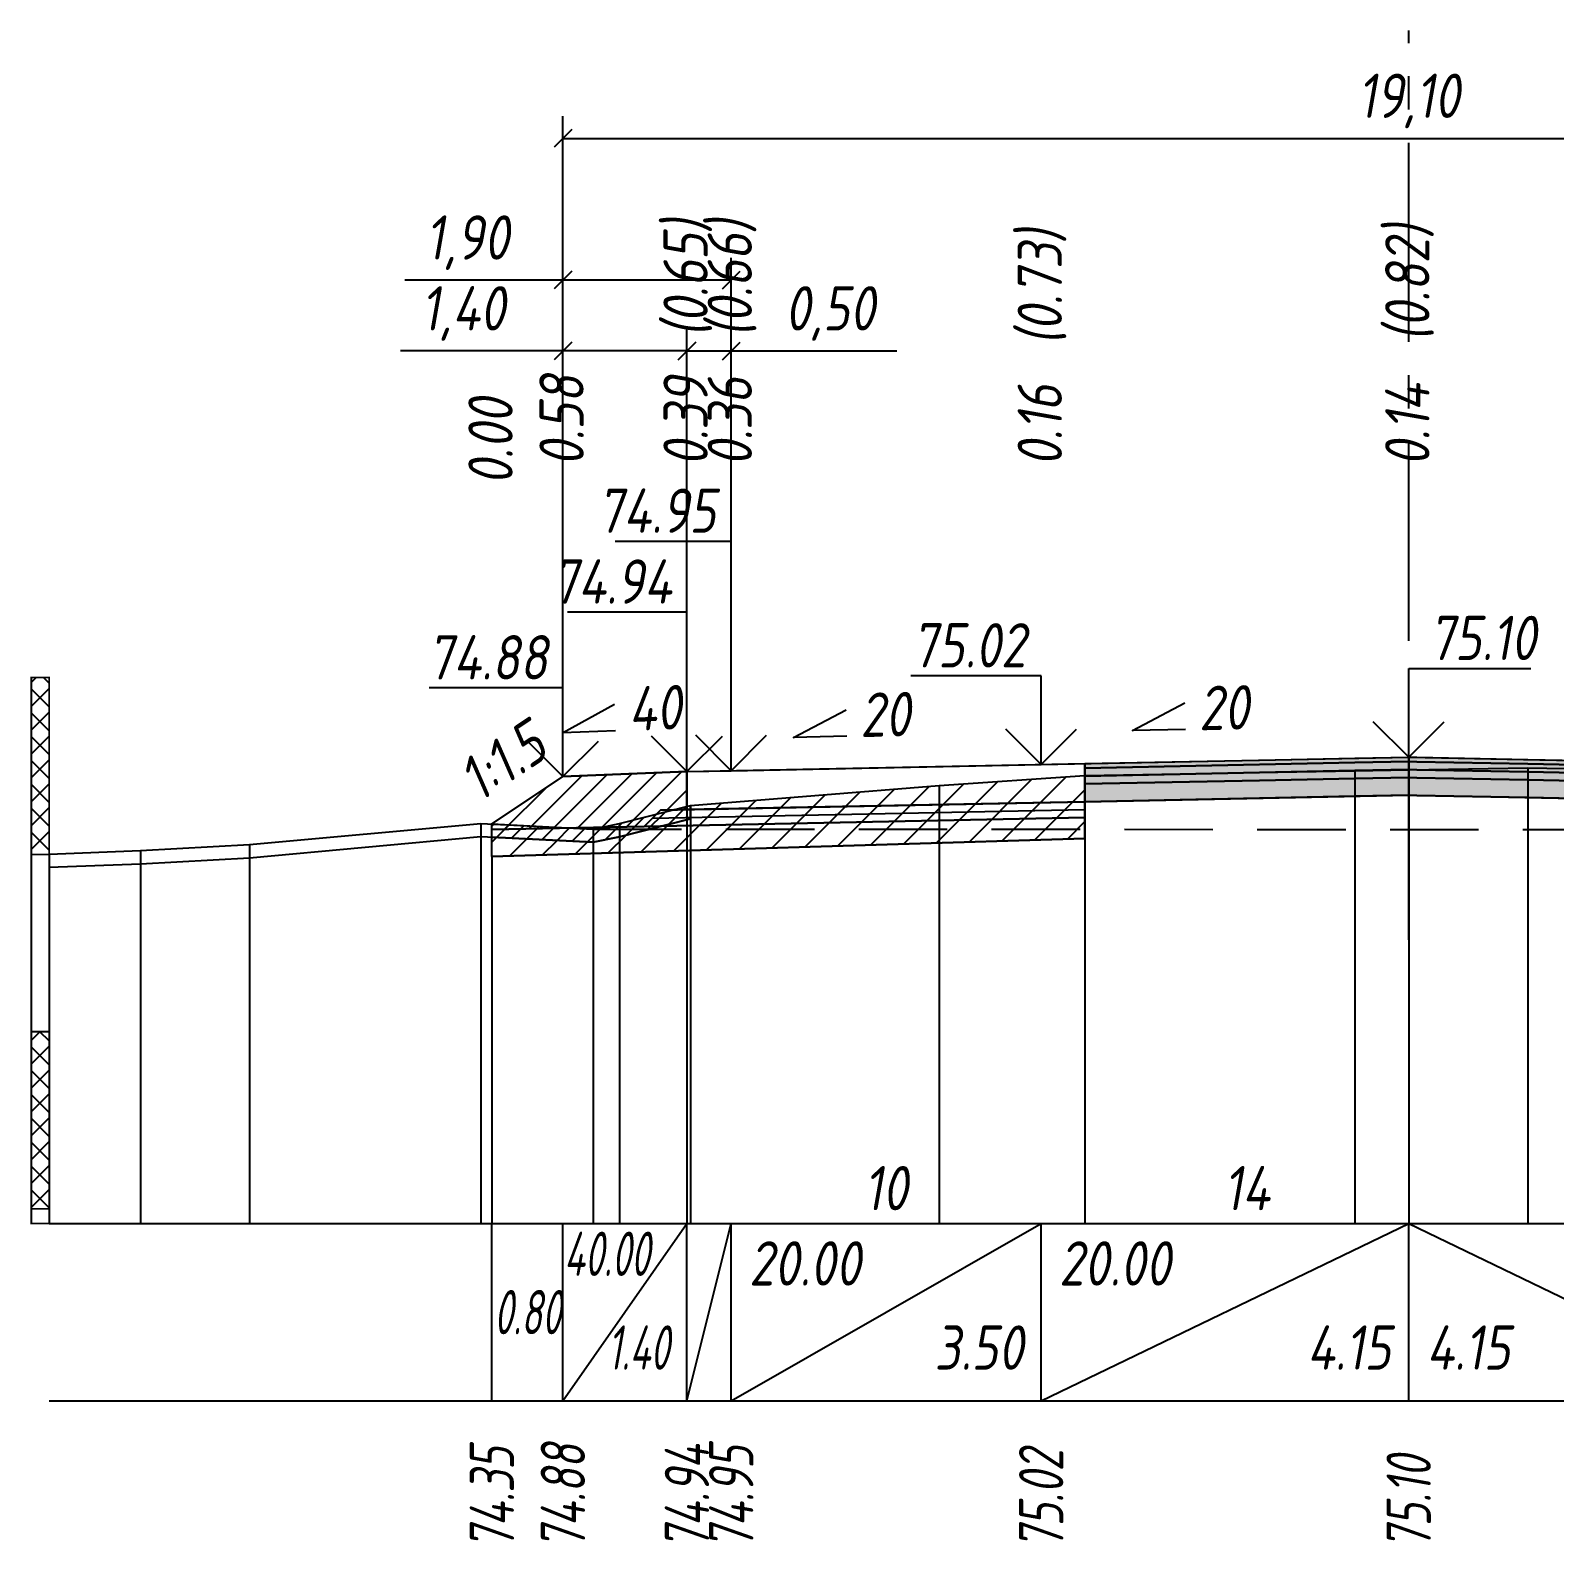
# Model space of a CAD drawing. Extents: x -717 to 1451, y -133302 to 233.
# Drawn here: x 78.9 to 165, y -14099.9 to -14014.6 of the extents above; entities that cross this region are included whole.
import ezdxf
from ezdxf.enums import TextEntityAlignment as Align

# ---------------------------------------------------------------- set-up
doc = ezdxf.new("R2010")
doc.units = 0
doc.linetypes.add('осевая2', pattern=[1.125, 0.75, -0.125, 0.125, -0.125])
doc.linetypes.add('штриховая', pattern=[0.75, 0.5, -0.25])
for name, color, linetype in [('Интерполированный поперечник', 2, 'Continuous'), ('Код_514', 1, 'Continuous'), ('Контур_0', 7, 'Continuous'), ('Контур_2521', 7, 'Continuous'), ('Контур_2564', 7, 'Continuous'), ('Контур_2660', 7, 'Continuous'), ('Контур_2665', 7, 'Continuous'), ('Контур_400', 7, 'Continuous'), ('Контур_508', 7, 'Continuous'), ('Контур_512', 7, 'Continuous'), ('Контур_513', 7, 'Continuous'), ('Контур_818', 7, 'Continuous'), ('Красный поперечник', 1, 'Continuous'), ('Линейка абсолютных высот', 7, 'Continuous'), ('Объём_2501', 7, 'Continuous'), ('Объём_2564', 7, 'Continuous'), ('Объём_2650', 7, 'Continuous'), ('Объём_2660', 7, 'Continuous'), ('Объём_2661', 7, 'Continuous'), ('Объём_2665', 7, 'Continuous'), ('Объём_2666', 7, 'Continuous'), ('Объём_2667', 7, 'Continuous'), ('Объём_2668', 7, 'Continuous'), ('Объём_2669', 7, 'Continuous'), ('Объём_2675', 7, 'Continuous'), ('Объём_2753', 7, 'Continuous'), ('Ось', 1, 'осевая2'), ('Откосы', 7, 'Continuous'), ('Отметки покрытия', 7, 'Continuous'), ('Рабочие отметки', 7, 'Continuous'), ('Рабочие отметки доп.', 7, 'Continuous'), ('Слои выравнивания', 7, 'Continuous'), ('Таблица', 7, 'Continuous'), ('Уклоны проезжей части', 7, 'Continuous'), ('Черный поперечник', 3, 'Continuous')]:
    doc.layers.add(name, color=color, linetype=linetype)
for name, color, linetype, true_color in [('Контур_2540', 2, 'Continuous', 0xffff00), ('Контур_2560', 2, 'Continuous', 0xffff00), ('Контур_2561', 7, 'Continuous', 0xff8040), ('Контур_2562', 3, 'Continuous', 0x00ff00), ('Контур_2563', 7, 'Continuous', 0xff8000), ('Контур_2570', 7, 'Continuous', 0x80ff00), ('Контур_2725', 7, 'Continuous', 0x323232), ('Контур_2736', 4, 'Continuous', 0x00ffff), ('Контур_2737', 4, 'Continuous', 0x00ffff), ('Контур_2738', 4, 'Continuous', 0x00ffff), ('Контур_2739', 4, 'Continuous', 0x00ffff), ('Контур_2741', 4, 'Continuous', 0x00ffff), ('Контур_2742', 4, 'Continuous', 0x00ffff), ('Контур_2743', 4, 'Continuous', 0x00ffff), ('Контур_2744', 7, 'Continuous', 0xa4ffff), ('Контур_2745', 7, 'Continuous', 0xa4ffff), ('Контур_2747', 4, 'Continuous', 0x00ffff), ('Контур_2748', 4, 'Continuous', 0x00ffff), ('Контур_2749', 4, 'Continuous', 0x00ffff), ('Контур_2750', 4, 'Continuous', 0x00ffff), ('Контур_2751', 4, 'Continuous', 0x00ffff), ('Контур_2752', 4, 'Continuous', 0x00ffff), ('Контур_2760', 7, 'Continuous', 0x323232), ('Контур_2761', 7, 'Continuous', 0x323232), ('Контур_2762', 7, 'Continuous', 0x323232), ('Контур_2763', 7, 'Continuous', 0x323232), ('Контур_402', 7, 'Continuous', 0xff6464), ('Контур_703', 4, 'Continuous', 0x00ffff), ('Контур_705', 4, 'Continuous', 0x00ffff), ('Контур_707', 4, 'Continuous', 0x00ffff), ('Контур_720', 131, 'Continuous', 0xaaffff), ('Объём_2500', 7, 'Continuous', 0xc0c0c0), ('Объём_2520', 7, 'Continuous', 0x80ffff), ('Объём_2540', 2, 'Continuous', 0xffff00), ('Объём_2560', 2, 'Continuous', 0xffff00), ('Объём_2561', 7, 'Continuous', 0xff8040), ('Объём_2562', 3, 'Continuous', 0x00ff00), ('Объём_2563', 7, 'Continuous', 0xff8000), ('Объём_2570', 7, 'Continuous', 0x80ff00), ('Объём_2600', 7, 'Continuous', 0x808000), ('Объём_2746', 2, 'Continuous', 0xffff00)]:
    doc.layers.add(name, color=color, linetype=linetype, true_color=true_color)
doc.styles.get("Standard").update_dxf_attribs({"font": 'txt', "height": 2.5})
doc.styles.add('М', font='romand.shx', dxfattribs={"width": 0.8, "oblique": 10, "height": 2.5})
doc.dimstyles.new('ISO-25', dxfattribs={"dimtxt": 2.5, "dimasz": 2.5, "dimexe": 1.25, "dimexo": 0.625, "dimtad": 1, "dimtxsty": 'Standard', "dimcen": 2.5, "dimadec": 0, "dimazin": 0, "dimtfac": 1, "dimtmove": 0, "dimatfit": 3, "dimfxl": 1, "dimarcsym": 0})

# ---------------------------------------------------------------- blocks, each defined once
blk = doc.blocks.new('_Oblique')
at = {"color": 0, "linetype": 'ByBlock', "lineweight": -2}
blk.add_line((-0.5, -0.5), (0.5, 0.5), dxfattribs=at)
blk = doc.blocks.new('*D322')
at = {"color": 0, "lineweight": -2, "transparency": 16777216}
for p, q in [((109.012, -14056.197), (109.012, -14031.477)), ((116.012, -14055.917), (116.012, -14031.477)), ((109.012, -14032.727), (99.841, -14032.727)), ((116.012, -14032.727), (109.012, -14032.727))]:
    blk.add_line(p, q, dxfattribs=at)
at = {"layer": 'Defpoints', "color": 0, "transparency": 16777216}
for p in [(116.012, -14032.727), (109.012, -14056.822), (116.012, -14056.542)]:
    blk.add_point(p, dxfattribs=at)
at = {"color": 0, "lineweight": -2, "transparency": 16777216, "rotation": 180}
blk.add_blockref('_Oblique', (109.012, -14032.727), dxfattribs=at)
at = {"color": 0, "lineweight": -2, "transparency": 16777216}
blk.add_blockref('_Oblique', (116.012, -14032.727), dxfattribs=at)
at = {"color": 0, "transparency": 16777216, "insert": (103.382, -14030.614), "char_height": 2.5, "width": 8.75, "attachment_point": 5, "style": 'М'}
blk.add_mtext('1,40', dxfattribs=at)
blk = doc.blocks.new('*D324')
at = {"color": 0, "lineweight": -2, "transparency": 16777216}
for p, q in [((116.012, -14055.917), (116.012, -14031.477)), ((118.512, -14055.867), (118.512, -14031.477)), ((116.012, -14032.727), (118.512, -14032.727)), ((118.512, -14032.727), (127.854, -14032.727))]:
    blk.add_line(p, q, dxfattribs=at)
at = {"layer": 'Defpoints', "color": 0, "transparency": 16777216}
for p in [(118.512, -14032.727), (116.012, -14056.542), (118.512, -14056.492)]:
    blk.add_point(p, dxfattribs=at)
at = {"color": 0, "lineweight": -2, "transparency": 16777216, "rotation": 180}
blk.add_blockref('_Oblique', (116.012, -14032.727), dxfattribs=at)
at = {"color": 0, "lineweight": -2, "transparency": 16777216}
blk.add_blockref('_Oblique', (118.512, -14032.727), dxfattribs=at)
at = {"color": 0, "transparency": 16777216, "insert": (124.092, -14030.614), "char_height": 2.5, "width": 9.16667, "attachment_point": 5, "style": 'М'}
blk.add_mtext('0,50', dxfattribs=at)
blk = doc.blocks.new('*D327')
at = {"color": 0, "lineweight": -2, "transparency": 16777216}
for p, q in [((109.012, -14056.197), (109.012, -14027.477)), ((118.512, -14055.867), (118.512, -14027.477)), ((109.012, -14028.727), (100.076, -14028.727)), ((118.512, -14028.727), (109.012, -14028.727))]:
    blk.add_line(p, q, dxfattribs=at)
at = {"layer": 'Defpoints', "color": 0, "transparency": 16777216}
for p in [(118.512, -14028.727), (109.012, -14056.822), (118.512, -14056.492)]:
    blk.add_point(p, dxfattribs=at)
at = {"color": 0, "lineweight": -2, "transparency": 16777216, "rotation": 180}
blk.add_blockref('_Oblique', (109.012, -14028.727), dxfattribs=at)
at = {"color": 0, "lineweight": -2, "transparency": 16777216}
blk.add_blockref('_Oblique', (118.512, -14028.727), dxfattribs=at)
at = {"color": 0, "transparency": 16777216, "insert": (103.616, -14026.614), "char_height": 2.5, "width": 8.75, "attachment_point": 5, "style": 'М'}
blk.add_mtext('1,90', dxfattribs=at)
blk = doc.blocks.new('*D328')
at = {"color": 0, "lineweight": -2, "transparency": 16777216}
for p, q in [((109.012, -14056.197), (109.012, -14019.477)), ((204.512, -14056.197), (204.512, -14019.477)), ((109.012, -14020.727), (204.512, -14020.727))]:
    blk.add_line(p, q, dxfattribs=at)
at = {"layer": 'Defpoints', "color": 0, "transparency": 16777216}
for p in [(204.512, -14020.727), (109.012, -14056.822), (204.512, -14056.822)]:
    blk.add_point(p, dxfattribs=at)
at = {"color": 0, "lineweight": -2, "transparency": 16777216, "rotation": 180}
blk.add_blockref('_Oblique', (109.012, -14020.727), dxfattribs=at)
at = {"color": 0, "lineweight": -2, "transparency": 16777216}
blk.add_blockref('_Oblique', (204.512, -14020.727), dxfattribs=at)
at = {"color": 0, "transparency": 16777216, "insert": (156.762, -14018.614), "char_height": 2.5, "width": 10.41667, "attachment_point": 5, "style": 'М'}
blk.add_mtext('19,10', dxfattribs=at)

msp = doc.modelspace()

# ---------------------------------------------------------------- hatches: boundary and pattern name
at = {"layer": 'Линейка абсолютных высот'}
h = msp.add_hatch(dxfattribs=at)
h.set_pattern_fill('ANSI37', scale=0.3, style=0)
h.paths.add_polyline_path([(80, -14061.166), (80, -14051.166), (79, -14051.166), (79, -14061.166)])
h = msp.add_hatch(dxfattribs=at)
h.set_pattern_fill('ANSI37', scale=0.3, style=0)
h.paths.add_polyline_path([(80, -14081.166), (80, -14071.166), (79, -14071.166), (79, -14081.166)])
at = {"layer": 'Объём_2563'}
h = msp.add_hatch(dxfattribs=at)
h.set_pattern_fill('ANSI31', color=256, scale=0.3)
h.paths.add_polyline_path([(109.012, -14056.76), (116.012, -14056.48), (116.012, -14058.63), (114.512, -14058.66), (113.593, -14059.578), (105, -14059.75), (105, -14059.434)])
at = {"layer": 'Объём_2570'}
h = msp.add_hatch(dxfattribs=at)
h.set_pattern_fill('ANSI31', color=256, scale=0.2)
h.paths.add_polyline_path([(116.211, -14059.153), (112.214, -14060.155), (110.712, -14060.474), (105, -14060.184), (105, -14059.434), (110.712, -14059.724), (112.214, -14059.405), (116.211, -14058.403)])
at = {"layer": 'Объём_2600'}
h = msp.add_hatch(dxfattribs=at)
h.set_pattern_fill('ANSI31', color=6, scale=0.4)
h.paths.add_polyline_path([(110.712, -14060.474), (112.214, -14060.155), (116.211, -14059.153), (116.211, -14058.403), (130.253, -14057.257), (138.484, -14056.707), (138.484, -14060.263), (105, -14061.267), (105, -14060.184)])
at = {"layer": 'Слои выравнивания'}
for color, points in [(2, [(138.484, -14056.03), (148.344, -14055.833), (153.725, -14055.725), (156.762, -14055.665), (156.762, -14055.915), (153.725, -14055.975), (148.344, -14056.083), (138.484, -14056.28)]), (3, [(138.484, -14056.28), (148.344, -14056.083), (153.725, -14055.975), (156.762, -14055.915), (156.762, -14056.365), (153.725, -14056.425), (148.344, -14056.533), (138.484, -14056.73)]), (2, [(156.762, -14055.665), (157.225, -14055.674), (163.496, -14055.799), (173.21, -14055.994), (177.512, -14056.08), (187.671, -14056.283), (187.671, -14056.533), (177.512, -14056.33), (173.21, -14056.244), (163.496, -14056.049), (157.225, -14055.924), (156.762, -14055.915)]), (3, [(156.762, -14055.915), (157.225, -14055.924), (163.496, -14056.049), (173.21, -14056.244), (177.512, -14056.33), (187.671, -14056.533), (187.671, -14056.983), (177.512, -14056.78), (173.21, -14056.694), (163.496, -14056.499), (157.225, -14056.374), (156.762, -14056.365)]), (4, [(138.484, -14056.73), (148.344, -14056.533), (153.725, -14056.425), (156.762, -14056.365), (156.762, -14056.815), (153.725, -14056.875), (148.344, -14056.983), (138.484, -14057.18)]), (5, [(138.484, -14057.18), (148.344, -14056.983), (153.725, -14056.875), (156.762, -14056.815), (156.762, -14057.815), (153.725, -14057.875), (148.344, -14057.983), (138.484, -14058.18)]), (4, [(156.762, -14056.365), (157.225, -14056.374), (163.496, -14056.499), (173.21, -14056.694), (177.512, -14056.78), (187.671, -14056.983), (187.671, -14057.433), (177.512, -14057.23), (173.21, -14057.144), (163.496, -14056.949), (157.225, -14056.824), (156.762, -14056.815)]), (5, [(156.762, -14056.815), (157.225, -14056.824), (163.496, -14056.949), (173.21, -14057.144), (177.512, -14057.23), (187.671, -14057.433), (187.671, -14058.433), (177.512, -14058.23), (173.21, -14058.144), (163.496, -14057.949), (157.225, -14057.824), (156.762, -14057.815)])]:
    msp.add_hatch(color=color, dxfattribs=at).paths.add_polyline_path(points)

# ---------------------------------------------------------------- linework, layer by layer
at = {"layer": 'Интерполированный поперечник', "linetype": 'штриховая', "ltscale": 10, "flags": 128}
msp.add_lwpolyline([(110.712, -14059.724), (218.721, -14059.779)], dxfattribs=at)
at = {"layer": 'Код_514'}
for p, q in [((105, -14092), (105, -14082)), ((109.012, -14092), (109.012, -14082)), ((109.012, -14092), (116.012, -14082)), ((116.012, -14092), (116.012, -14082)), ((116.012, -14092), (118.512, -14082)), ((118.512, -14092), (118.512, -14082)), ((118.512, -14092), (136.012, -14082)), ((136.012, -14092), (136.012, -14082)), ((136.012, -14092), (156.762, -14082)), ((156.762, -14092), (156.762, -14082)), ((156.762, -14082), (177.512, -14092))]:
    msp.add_line(p, q, dxfattribs=at)
at = {"layer": 'Контур_0', "flags": 128}
for points in [[(116.012, -14056.48), (138.484, -14056.03), (138.484, -14058.18), (116.012, -14058.63), (116.012, -14056.48), (116.012, -14056.48)], [(109.012, -14056.76), (105, -14059.434), (105, -14059.434), (105, -14059.434), (105, -14059.434), (105, -14059.434), (105, -14059.434), (105, -14059.434), (105, -14059.434), (105, -14059.434), (105, -14059.434), (105, -14059.434), (105, -14059.434), (105, -14059.434), (105, -14059.434), (105, -14059.434)], [(109.012, -14056.76), (105, -14059.434), (105, -14059.434), (105, -14059.434), (105, -14059.434), (105, -14059.434), (105, -14059.434), (105, -14059.434), (105, -14059.434), (105, -14059.434), (105, -14059.434), (105, -14059.434), (105, -14059.434), (105, -14059.434), (105, -14059.434), (105, -14059.434), (105, -14059.434), (105, -14059.434), (105, -14059.434), (105, -14059.434), (105, -14059.434), (105, -14059.434), (105, -14059.434), (105, -14059.434), (105, -14059.434), (105, -14059.434), (105, -14059.434), (105, -14059.434), (105, -14059.434), (105, -14059.434)], [(105, -14059.75), (113.593, -14059.578), (114.512, -14058.66), (116.012, -14058.63)], [(114.512, -14058.66), (138.484, -14058.18), (138.484, -14059.08), (113.593, -14059.578), (114.512, -14058.66), (114.512, -14058.66)]]:
    msp.add_lwpolyline(points, dxfattribs=at)
at = {"layer": 'Контур_2521', "color": 250, "flags": 128}
msp.add_lwpolyline([(114.052, -14059.119), (138.484, -14058.63)], dxfattribs=at)
at = {"layer": 'Контур_2540', "flags": 128}
msp.add_lwpolyline([(113.593, -14059.578), (138.484, -14059.08), (138.484, -14060.263), (105, -14061.267), (105, -14059.75), (113.593, -14059.578), (113.593, -14059.578)], dxfattribs=at)
at = {"layer": 'Контур_2560', "flags": 128}
msp.add_lwpolyline([(109.012, -14056.76), (109.012, -14056.76), (109.012, -14056.76), (116.012, -14056.48)], dxfattribs=at)
at = {"layer": 'Контур_2561', "flags": 128}
msp.add_lwpolyline([(116.012, -14056.48), (116.012, -14056.48), (109.012, -14056.76), (109.012, -14056.76), (116.012, -14056.48)], dxfattribs=at)
at = {"layer": 'Контур_2562', "flags": 128}
msp.add_lwpolyline([(109.012, -14056.76), (109.012, -14056.76), (109.012, -14056.76), (109.012, -14056.76), (109.012, -14056.76)], dxfattribs=at)
at = {"layer": 'Контур_2563', "flags": 128}
msp.add_lwpolyline([(109.012, -14056.76), (116.012, -14056.48), (116.012, -14058.63), (114.512, -14058.66), (113.593, -14059.578), (105, -14059.75), (105, -14059.434), (109.012, -14056.76), (109.012, -14056.76)], dxfattribs=at)
at = {"layer": 'Контур_2564', "flags": 128}
msp.add_lwpolyline([(109.012, -14056.76), (116.012, -14056.48)], dxfattribs=at)
at = {"layer": 'Контур_2570', "flags": 128}
msp.add_lwpolyline([(80, -14061.884), (85.159, -14061.687), (91.322, -14061.344), (104.384, -14060.153), (110.712, -14060.474), (110.712, -14060.474), (112.214, -14060.155), (116.211, -14059.153), (116.211, -14058.403), (130.253, -14057.257), (138.484, -14056.707), (153.725, -14056.438), (156.762, -14056.382), (163.496, -14056.259), (173.21, -14056.436)], dxfattribs=at)
at = {"layer": 'Контур_2660', "flags": 128}
msp.add_lwpolyline([(105, -14061.267), (138.484, -14060.263)], dxfattribs=at)
at = {"layer": 'Контур_2665', "flags": 128}
msp.add_lwpolyline([(109.012, -14056.76), (109.012, -14056.76)], dxfattribs=at)
at = {"layer": 'Контур_2725', "flags": 128}
msp.add_lwpolyline([(138.484, -14058.18), (148.344, -14057.983), (153.725, -14057.875), (156.762, -14057.815), (157.225, -14057.824), (163.496, -14057.949), (173.21, -14058.144), (177.512, -14058.23), (187.671, -14058.433)], dxfattribs=at)
at = {"layer": 'Контур_2736', "flags": 128}
msp.add_lwpolyline([(109.012, -14056.76), (105, -14059.434)], dxfattribs=at)
at = {"layer": 'Контур_2737', "flags": 128}
msp.add_lwpolyline([(105, -14059.434), (105, -14059.434)], dxfattribs=at)
at = {"layer": 'Контур_2738', "flags": 128}
msp.add_lwpolyline([(105, -14059.434), (105, -14059.434)], dxfattribs=at)
at = {"layer": 'Контур_2739', "flags": 128}
msp.add_lwpolyline([(105, -14059.434), (105, -14059.434)], dxfattribs=at)
at = {"layer": 'Контур_2741', "flags": 128}
msp.add_lwpolyline([(105, -14059.434), (105, -14059.434)], dxfattribs=at)
at = {"layer": 'Контур_2742', "flags": 128}
msp.add_lwpolyline([(105, -14059.434), (105, -14059.434)], dxfattribs=at)
at = {"layer": 'Контур_2743', "flags": 128}
msp.add_lwpolyline([(105, -14059.434), (105, -14059.434)], dxfattribs=at)
at = {"layer": 'Контур_2744', "flags": 128}
msp.add_lwpolyline([(105, -14059.434), (105, -14059.434)], dxfattribs=at)
msp.add_lwpolyline([(105, -14059.434), (105, -14059.434)], dxfattribs=at)
msp.add_lwpolyline([(105, -14059.434), (105, -14059.434)], dxfattribs=at)
msp.add_lwpolyline([(105, -14059.434), (105, -14059.434)], dxfattribs=at)
msp.add_lwpolyline([(105, -14059.434), (105, -14059.434)], dxfattribs=at)
msp.add_lwpolyline([(105, -14059.434), (105, -14059.434)], dxfattribs=at)
at = {"layer": 'Контур_2745', "flags": 128}
msp.add_lwpolyline([(105, -14059.434), (105, -14059.434)], dxfattribs=at)
msp.add_lwpolyline([(105, -14059.434), (105, -14059.434)], dxfattribs=at)
msp.add_lwpolyline([(105, -14059.434), (105, -14059.434)], dxfattribs=at)
msp.add_lwpolyline([(105, -14059.434), (105, -14059.434)], dxfattribs=at)
msp.add_lwpolyline([(105, -14059.434), (105, -14059.434)], dxfattribs=at)
msp.add_lwpolyline([(105, -14059.434), (105, -14059.434)], dxfattribs=at)
at = {"layer": 'Контур_2747', "flags": 128}
msp.add_lwpolyline([(105, -14059.434), (105, -14059.434)], dxfattribs=at)
at = {"layer": 'Контур_2748', "flags": 128}
msp.add_lwpolyline([(105, -14059.434), (105, -14059.434)], dxfattribs=at)
at = {"layer": 'Контур_2749', "flags": 128}
msp.add_lwpolyline([(105, -14059.434), (105, -14059.434)], dxfattribs=at)
at = {"layer": 'Контур_2750', "flags": 128}
msp.add_lwpolyline([(105, -14059.434), (105, -14059.434)], dxfattribs=at)
at = {"layer": 'Контур_2751', "flags": 128}
msp.add_lwpolyline([(105, -14059.434), (105, -14059.434)], dxfattribs=at)
at = {"layer": 'Контур_2752', "flags": 128}
msp.add_lwpolyline([(105, -14059.434), (105, -14059.434)], dxfattribs=at)
at = {"layer": 'Контур_2760', "flags": 128}
msp.add_lwpolyline([(138.484, -14056.03), (148.344, -14055.833), (153.725, -14055.725), (156.762, -14055.665), (157.225, -14055.674), (163.496, -14055.799), (173.21, -14055.994), (177.512, -14056.08), (187.671, -14056.283)], dxfattribs=at)
at = {"layer": 'Контур_2761', "flags": 128}
msp.add_lwpolyline([(138.484, -14056.28), (148.344, -14056.083), (153.725, -14055.975), (156.762, -14055.915), (157.225, -14055.924), (163.496, -14056.049), (173.21, -14056.244), (177.512, -14056.33), (187.671, -14056.533)], dxfattribs=at)
at = {"layer": 'Контур_2762', "flags": 128}
msp.add_lwpolyline([(138.484, -14056.73), (148.344, -14056.533), (153.725, -14056.425), (156.762, -14056.365), (157.225, -14056.374), (163.496, -14056.499), (173.21, -14056.694), (177.512, -14056.78), (187.671, -14056.983)], dxfattribs=at)
at = {"layer": 'Контур_2763', "flags": 128}
msp.add_lwpolyline([(138.484, -14057.18), (148.344, -14056.983), (153.725, -14056.875), (156.762, -14056.815), (157.225, -14056.824), (163.496, -14056.949), (173.21, -14057.144), (177.512, -14057.23), (187.671, -14057.433)], dxfattribs=at)
at = {"layer": 'Контур_400', "flags": 128}
for points in [[(116.012, -14056.48), (118.512, -14056.43), (118.512, -14056.43), (118.512, -14056.43), (118.512, -14056.43), (118.512, -14056.43), (118.512, -14056.43), (136.012, -14056.08), (156.762, -14055.665)], [(156.762, -14055.665), (177.512, -14056.08), (195.012, -14056.43), (195.012, -14056.43), (195.012, -14056.43), (195.012, -14056.43), (195.012, -14056.43), (195.012, -14056.43), (197.512, -14056.48)]]:
    msp.add_lwpolyline(points, dxfattribs=at)
at = {"layer": 'Контур_402', "flags": 128}
msp.add_lwpolyline([(105, -14061.267), (138.484, -14060.263), (138.484, -14058.18), (156.762, -14057.815), (187.671, -14058.433), (187.671, -14060.642), (211.403, -14061.354)], dxfattribs=at)
at = {"layer": 'Контур_508', "flags": 128}
msp.add_lwpolyline([(105, -14061.267), (138.484, -14060.263), (138.484, -14058.18), (156.762, -14057.815), (187.671, -14058.433), (187.671, -14060.642), (211.403, -14061.354), (212.372, -14062), (214.372, -14062), (217.705, -14059.778)], dxfattribs=at)
at = {"layer": 'Контур_512', "flags": 128}
msp.add_lwpolyline([(105, -14061.267), (138.484, -14060.263)], dxfattribs=at)
at = {"layer": 'Контур_513', "flags": 128}
msp.add_lwpolyline([(105, -14061.267), (138.484, -14060.263), (138.484, -14058.18), (156.762, -14057.815), (187.671, -14058.433), (187.671, -14060.642), (211.403, -14061.354), (212.372, -14062), (214.372, -14062), (217.705, -14059.778)], dxfattribs=at)
at = {"layer": 'Контур_703', "flags": 128}
for points in [[(109.012, -14056.76), (105, -14059.434)], [(105, -14059.434), (105, -14059.434)]]:
    msp.add_lwpolyline(points, dxfattribs=at)
at = {"layer": 'Контур_705', "flags": 128}
msp.add_lwpolyline([(105, -14059.434), (105, -14059.434)], dxfattribs=at)
at = {"layer": 'Контур_707', "flags": 128}
msp.add_lwpolyline([(105, -14059.434), (105, -14059.434)], dxfattribs=at)
at = {"layer": 'Контур_720', "flags": 128}
msp.add_lwpolyline([(105, -14059.434), (105, -14059.434)], dxfattribs=at)
at = {"layer": 'Контур_818', "flags": 128}
msp.add_lwpolyline([(105, -14060.184), (110.712, -14060.474), (110.712, -14060.474), (112.214, -14060.155), (116.211, -14059.153), (116.211, -14058.403), (130.253, -14057.257), (138.484, -14056.707), (153.725, -14056.438), (156.762, -14056.382), (163.496, -14056.259), (173.21, -14056.436), (187.671, -14056.628), (200.049, -14057.604), (208.612, -14058.186), (208.612, -14058.936), (213.343, -14059.722), (217.705, -14060.376)], dxfattribs=at)
at = {"layer": 'Красный поперечник'}
for p, q in [((118.512, -14056.43), (136.012, -14056.08)), ((136.012, -14056.08), (156.762, -14055.665)), ((156.762, -14055.665), (177.512, -14056.08)), ((105, -14059.434), (109.012, -14056.76)), ((109.012, -14056.76), (116.012, -14056.48)), ((116.012, -14056.48), (118.512, -14056.43)), ((138.484, -14060.263), (138.484, -14082)), ((105, -14061.267), (105, -14082))]:
    msp.add_line(p, q, dxfattribs=at)
at = {"layer": 'Линейка абсолютных высот', "color": 7, "const_width": 0.1, "flags": 128}
for points in [[(80, -14061.166), (80, -14051.166), (79, -14051.166), (79, -14061.166), (80, -14061.166)], [(80, -14071.166), (80, -14061.166), (79, -14061.166), (79, -14071.166), (80, -14071.166)], [(80, -14081.166), (80, -14071.166), (79, -14071.166), (79, -14081.166), (80, -14081.166)], [(80, -14082), (80, -14081.166), (79, -14081.166), (79, -14082), (80, -14082)]]:
    msp.add_lwpolyline(points, dxfattribs=at)
at = {"layer": 'Объём_2500', "flags": 128}
msp.add_lwpolyline([(116.012, -14056.48), (138.484, -14056.03), (138.484, -14058.18), (116.012, -14058.63), (116.012, -14056.48), (116.012, -14056.48)], dxfattribs=at)
at = {"layer": 'Объём_2501', "flags": 128}
for points in [[(116.012, -14056.48), (118.512, -14056.43), (118.512, -14056.43), (118.512, -14056.43), (118.512, -14056.43), (118.512, -14056.43), (118.512, -14056.43), (136.012, -14056.08), (156.762, -14055.665)], [(156.762, -14055.665), (177.512, -14056.08), (195.012, -14056.43), (195.012, -14056.43), (195.012, -14056.43), (195.012, -14056.43), (195.012, -14056.43), (195.012, -14056.43), (197.512, -14056.48)]]:
    msp.add_lwpolyline(points, dxfattribs=at)
at = {"layer": 'Объём_2520', "color": 250, "flags": 128}
msp.add_lwpolyline([(114.512, -14058.66), (138.484, -14058.18), (138.484, -14059.08), (113.593, -14059.578), (114.512, -14058.66), (114.512, -14058.66)], dxfattribs=at)
at = {"layer": 'Объём_2540', "flags": 128}
msp.add_lwpolyline([(113.593, -14059.578), (138.484, -14059.08), (138.484, -14060.263), (105, -14061.267), (105, -14059.75), (113.593, -14059.578), (113.593, -14059.578)], dxfattribs=at)
at = {"layer": 'Объём_2560', "flags": 128}
msp.add_lwpolyline([(109.012, -14056.76), (109.012, -14056.76), (109.012, -14056.76), (116.012, -14056.48)], dxfattribs=at)
at = {"layer": 'Объём_2561', "flags": 128}
msp.add_lwpolyline([(116.012, -14056.48), (116.012, -14056.48), (109.012, -14056.76), (109.012, -14056.76), (116.012, -14056.48)], dxfattribs=at)
at = {"layer": 'Объём_2562', "flags": 128}
msp.add_lwpolyline([(109.012, -14056.76), (109.012, -14056.76), (109.012, -14056.76), (109.012, -14056.76), (109.012, -14056.76)], dxfattribs=at)
at = {"layer": 'Объём_2563', "color": 250, "flags": 128}
msp.add_lwpolyline([(109.012, -14056.76), (116.012, -14056.48), (116.012, -14058.63), (114.512, -14058.66), (113.593, -14059.578), (105, -14059.75), (105, -14059.434), (109.012, -14056.76), (109.012, -14056.76)], dxfattribs=at)
at = {"layer": 'Объём_2564', "flags": 128}
msp.add_lwpolyline([(109.012, -14056.76), (116.012, -14056.48)], dxfattribs=at)
at = {"layer": 'Объём_2570', "flags": 128}
msp.add_lwpolyline([(116.211, -14059.153), (112.214, -14060.155), (110.712, -14060.474), (105, -14060.184), (105, -14059.434), (110.712, -14059.724), (112.214, -14059.405), (116.211, -14058.403), (116.211, -14059.153), (116.211, -14059.153)], dxfattribs=at)
at = {"layer": 'Объём_2650', "color": 6, "flags": 128}
msp.add_lwpolyline([(110.712, -14060.474), (112.214, -14060.155), (116.211, -14059.153), (116.211, -14058.403), (130.253, -14057.257), (138.484, -14056.707), (138.484, -14060.263), (105, -14061.267), (105, -14060.184), (110.712, -14060.474), (110.712, -14060.474)], dxfattribs=at)
at = {"layer": 'Объём_2660', "flags": 128}
msp.add_lwpolyline([(105, -14061.267), (138.484, -14060.263)], dxfattribs=at)
at = {"layer": 'Объём_2661', "flags": 128}
msp.add_lwpolyline([(109.012, -14056.76), (105, -14059.434)], dxfattribs=at)
at = {"layer": 'Объём_2665', "flags": 128}
msp.add_lwpolyline([(109.012, -14056.76), (109.012, -14056.76)], dxfattribs=at)
at = {"layer": 'Объём_2666', "flags": 128}
msp.add_lwpolyline([(109.012, -14056.76), (105, -14059.434)], dxfattribs=at)
at = {"layer": 'Объём_2667', "flags": 128}
msp.add_lwpolyline([(105, -14059.434), (105, -14059.434)], dxfattribs=at)
msp.add_lwpolyline([(105, -14059.434), (105, -14059.434)], dxfattribs=at)
at = {"layer": 'Объём_2668', "flags": 128}
msp.add_lwpolyline([(105, -14059.434), (105, -14059.434)], dxfattribs=at)
msp.add_lwpolyline([(105, -14059.434), (105, -14059.434)], dxfattribs=at)
at = {"layer": 'Объём_2669', "flags": 128}
msp.add_lwpolyline([(105, -14059.434), (105, -14059.434)], dxfattribs=at)
msp.add_lwpolyline([(105, -14059.434), (105, -14059.434)], dxfattribs=at)
at = {"layer": 'Объём_2675', "flags": 128}
msp.add_lwpolyline([(105, -14059.434), (105, -14059.434)], dxfattribs=at)
msp.add_lwpolyline([(105, -14059.434), (105, -14059.434)], dxfattribs=at)
msp.add_lwpolyline([(105, -14059.434), (105, -14059.434)], dxfattribs=at)
msp.add_lwpolyline([(105, -14059.434), (105, -14059.434)], dxfattribs=at)
msp.add_lwpolyline([(105, -14059.434), (105, -14059.434)], dxfattribs=at)
msp.add_lwpolyline([(105, -14059.434), (105, -14059.434)], dxfattribs=at)
msp.add_lwpolyline([(105, -14059.434), (105, -14059.434)], dxfattribs=at)
msp.add_lwpolyline([(105, -14059.434), (105, -14059.434)], dxfattribs=at)
msp.add_lwpolyline([(105, -14059.434), (105, -14059.434)], dxfattribs=at)
msp.add_lwpolyline([(105, -14059.434), (105, -14059.434)], dxfattribs=at)
msp.add_lwpolyline([(105, -14059.434), (105, -14059.434)], dxfattribs=at)
msp.add_lwpolyline([(105, -14059.434), (105, -14059.434)], dxfattribs=at)
at = {"layer": 'Объём_2746', "flags": 128}
msp.add_lwpolyline([(110.712, -14060.474), (112.214, -14060.155), (116.211, -14059.153), (116.211, -14058.403), (130.253, -14057.257), (138.484, -14056.707), (138.484, -14060.263), (105, -14061.267), (105, -14060.184), (110.712, -14060.474), (110.712, -14060.474)], dxfattribs=at)
at = {"layer": 'Объём_2753', "flags": 128}
msp.add_lwpolyline([(138.484, -14056.03), (138.484, -14056.03)], dxfattribs=at)
at = {"layer": 'Ось', "ltscale": 15}
msp.add_line((156.762, -14065.971), (156.762, -14014.635), dxfattribs=at)
at = {"layer": 'Откосы', "color": 1, "flags": 128}
for points in [[(111.978, -14054.17), (108.981, -14054.29), (111.918, -14052.672)], [(144.161, -14054.105), (141.161, -14054.165), (144.131, -14052.606)], [(125.036, -14054.488), (122.036, -14054.548), (125.006, -14052.988)]]:
    msp.add_lwpolyline(points, dxfattribs=at)
at = {"layer": 'Отметки покрытия', "color": 1}
for p, q in [((118.512, -14043.48), (111.962, -14043.48)), ((118.512, -14056.43), (118.512, -14043.48)), ((116.012, -14047.48), (109.262, -14047.48)), ((116.012, -14056.48), (116.012, -14047.48)), ((136.012, -14051.08), (128.662, -14051.08)), ((136.012, -14056.08), (136.012, -14051.08)), ((156.762, -14055.665), (156.762, -14050.665)), ((156.762, -14050.665), (163.662, -14050.665)), ((109.012, -14051.76), (101.462, -14051.76)), ((109.012, -14056.76), (109.012, -14051.76)), ((156.762, -14055.665), (154.762, -14053.665)), ((156.762, -14055.665), (158.762, -14053.665)), ((116.012, -14056.48), (114.012, -14054.48)), ((116.012, -14056.48), (118.012, -14054.48)), ((118.512, -14056.43), (116.512, -14054.43)), ((118.512, -14056.43), (120.512, -14054.43)), ((136.012, -14056.08), (134.012, -14054.08)), ((136.012, -14056.08), (138.012, -14054.08)), ((109.012, -14056.76), (107.012, -14054.76)), ((109.012, -14056.76), (111.012, -14054.76))]:
    msp.add_line(p, q, dxfattribs=at)
at = {"layer": 'Слои выравнивания'}
for p, q in [((138.484, -14056.03), (138.484, -14082)), ((156.762, -14055.665), (156.762, -14082)), ((116.012, -14056.48), (116.012, -14082))]:
    msp.add_line(p, q, dxfattribs=at)
at = {"layer": 'Слои выравнивания', "color": 2, "flags": 128}
for points in [[(138.484, -14056.03), (148.344, -14055.833), (153.725, -14055.725), (156.762, -14055.665), (156.762, -14055.915), (153.725, -14055.975), (148.344, -14056.083), (138.484, -14056.28)], [(156.762, -14055.665), (157.225, -14055.674), (163.496, -14055.799), (173.21, -14055.994), (177.512, -14056.08), (187.671, -14056.283), (187.671, -14056.533), (177.512, -14056.33), (173.21, -14056.244), (163.496, -14056.049), (157.225, -14055.924), (156.762, -14055.915)]]:
    msp.add_lwpolyline(points, close=True, dxfattribs=at)
at = {"layer": 'Слои выравнивания', "color": 3, "flags": 128}
for points in [[(138.484, -14056.28), (148.344, -14056.083), (153.725, -14055.975), (156.762, -14055.915), (156.762, -14056.365), (153.725, -14056.425), (148.344, -14056.533), (138.484, -14056.73)], [(156.762, -14055.915), (157.225, -14055.924), (163.496, -14056.049), (173.21, -14056.244), (177.512, -14056.33), (187.671, -14056.533), (187.671, -14056.983), (177.512, -14056.78), (173.21, -14056.694), (163.496, -14056.499), (157.225, -14056.374), (156.762, -14056.365)]]:
    msp.add_lwpolyline(points, close=True, dxfattribs=at)
at = {"layer": 'Слои выравнивания', "color": 4, "flags": 128}
for points in [[(138.484, -14056.73), (148.344, -14056.533), (153.725, -14056.425), (156.762, -14056.365), (156.762, -14056.815), (153.725, -14056.875), (148.344, -14056.983), (138.484, -14057.18)], [(156.762, -14056.365), (157.225, -14056.374), (163.496, -14056.499), (173.21, -14056.694), (177.512, -14056.78), (187.671, -14056.983), (187.671, -14057.433), (177.512, -14057.23), (173.21, -14057.144), (163.496, -14056.949), (157.225, -14056.824), (156.762, -14056.815)]]:
    msp.add_lwpolyline(points, close=True, dxfattribs=at)
at = {"layer": 'Слои выравнивания', "color": 5, "flags": 128}
for points in [[(138.484, -14057.18), (148.344, -14056.983), (153.725, -14056.875), (156.762, -14056.815), (156.762, -14057.815), (153.725, -14057.875), (148.344, -14057.983), (138.484, -14058.18)], [(156.762, -14056.815), (157.225, -14056.824), (163.496, -14056.949), (173.21, -14057.144), (177.512, -14057.23), (187.671, -14057.433), (187.671, -14058.433), (177.512, -14058.23), (173.21, -14058.144), (163.496, -14057.949), (157.225, -14057.824), (156.762, -14057.815)]]:
    msp.add_lwpolyline(points, close=True, dxfattribs=at)
at = {"layer": 'Таблица'}
for p, q in [((80, -14082), (242.705, -14082)), ((80, -14092), (242.705, -14092))]:
    msp.add_line(p, q, dxfattribs=at)
at = {"layer": 'Черный поперечник', "color": 7}
for p, q in [((163.496, -14056.259), (163.496, -14082)), ((138.484, -14056.707), (138.484, -14082)), ((153.725, -14056.438), (153.725, -14082)), ((156.762, -14056.382), (156.762, -14082)), ((130.253, -14057.257), (130.253, -14082)), ((116.211, -14058.403), (116.211, -14082)), ((104.384, -14059.403), (104.384, -14082)), ((110.712, -14059.724), (110.712, -14082)), ((112.214, -14059.405), (112.214, -14082)), ((80, -14061.134), (80, -14082)), ((85.159, -14060.937), (85.159, -14082)), ((91.322, -14060.594), (91.322, -14082))]:
    msp.add_line(p, q, dxfattribs=at)
at = {"layer": 'Черный поперечник', "flags": 128}
msp.add_lwpolyline([(80, -14061.134), (85.159, -14060.937), (91.322, -14060.594), (104.384, -14059.403), (110.712, -14059.724), (112.214, -14059.405), (116.211, -14058.403), (130.253, -14057.257), (138.484, -14056.707), (153.725, -14056.438), (156.762, -14056.382), (163.496, -14056.259), (173.21, -14056.436), (187.671, -14056.628), (200.049, -14057.604), (208.612, -14058.186), (213.343, -14058.972), (218.721, -14059.779), (227.028, -14058.356), (230.569, -14057.544), (237.658, -14057.756), (242.705, -14057.817)], dxfattribs=at)

# ---------------------------------------------------------------- texts
at = {"layer": 'Код_514', "style": 'М', "oblique": 10}
for s, width, p in [('40.00', 0.6, (109.062, -14082.457)), ('20.00', 0.8, (119.512, -14083)), ('20.00', 0.8, (137.012, -14083))]:
    msp.add_text(s, height=2.5, dxfattribs=dict(at, width=width)).set_placement(p, align=Align.TOP_LEFT)
at = {"layer": 'Код_514', "style": 'М', "oblique": 10, "width": 0.6}
msp.add_text('0.80', height=2.5, dxfattribs=at).set_placement((107.006, -14087), align=Align.MIDDLE_CENTER)
at = {"layer": 'Код_514', "style": 'М', "oblique": 10}
for s, width, p in [('1.40', 0.6, (115.012, -14091)), ('3.50', 0.8, (135.012, -14091)), ('4.15', 0.8, (155.762, -14091))]:
    msp.add_text(s, height=2.5, dxfattribs=dict(at, width=width)).set_placement(p, align=Align.BOTTOM_RIGHT)
at = {"layer": 'Код_514', "style": 'М', "oblique": 10, "width": 0.8}
msp.add_text('4.15', height=2.5, dxfattribs=at).set_placement((157.762, -14091), align=Align.BOTTOM_LEFT)
at = {"layer": 'Код_514', "style": 'М', "oblique": 10, "width": 0.7}
for s, p in [('74.35', (105, -14100.382)), ('74.88', (109.012, -14100.382)), ('74.94', (116.012, -14100.382)), ('74.95', (118.512, -14100.382)), ('75.02', (136.012, -14100.382)), ('75.10', (156.762, -14100.382))]:
    msp.add_text(s, height=2.5, rotation=90, dxfattribs=at).set_placement(p, align=Align.MIDDLE_LEFT)
at = {"layer": 'Отметки покрытия', "color": 1, "style": 'М', "oblique": 10, "width": 0.8}
for s, p in [('74.95', (117.653, -14043.748)), ('74.94', (115.153, -14047.748)), ('75.02', (135.153, -14051.348)), ('74.88', (108.153, -14052.028))]:
    msp.add_text(s, height=2.5, dxfattribs=at).set_placement(p, align=Align.BOTTOM_RIGHT)
msp.add_text('75.10', height=2.5, dxfattribs=at).set_placement((157.903, -14050.933), align=Align.BOTTOM_LEFT)
at = {"layer": 'Рабочие отметки', "color": 1, "style": 'М', "oblique": 10, "width": 0.8}
for s, p in [('0.58', (108.934, -14039.23)), ('0.39', (115.934, -14039.23)), ('0.36', (118.434, -14039.23)), ('0.16', (135.934, -14039.23)), ('0.14', (156.684, -14039.23)), ('0.00', (104.922, -14040.284))]:
    msp.add_text(s, height=2.5, rotation=90, dxfattribs=at).set_placement(p, align=Align.MIDDLE_LEFT)
at = {"layer": 'Рабочие отметки доп.', "color": 1, "style": 'М', "oblique": 10, "width": 0.8}
for s, p in [('(0.65)', (115.934, -14031.93)), ('(0.66)', (118.434, -14031.93)), ('(0.73)', (135.934, -14032.38)), ('(0.82)', (156.684, -14032.18))]:
    msp.add_text(s, height=2.5, rotation=90, dxfattribs=at).set_placement(p, align=Align.MIDDLE_LEFT)
at = {"layer": 'Слои выравнивания', "style": 'М', "oblique": 10, "width": 0.8}
for s, p in [('10', (127.248, -14082)), ('14', (147.623, -14082))]:
    msp.add_text(s, height=2.5, dxfattribs=at).set_placement(p, align=Align.BOTTOM_CENTER)
at = {"layer": 'Уклоны проезжей части', "color": 1, "style": 'М', "oblique": 10, "width": 0.8}
for s, rotation, p in [('40', 2.29061, (114.283, -14054.886)), ('20', 1.14576, (127.242, -14055.255)), ('20', 1.14576, (146.367, -14054.872)), ('1:1.5', 33.69007, (106.718, -14057.532))]:
    msp.add_text(s, height=2.5, rotation=rotation, dxfattribs=at).set_placement(p, align=Align.BOTTOM_CENTER)

# ---------------------------------------------------------------- dimensions: what is measured, and where the dimension line sits
at = {"color": 5}
dim = msp.add_linear_dim(base=(204.512, -14020.727), p1=(109.012, -14056.822), p2=(204.512, -14056.822), angle=180, dimstyle='ISO-25', override={"dimasz": 1, "dimlfac": 0.2, "dimzin": 0, "dimtxsty": 'М', "dimblk1": 'Oblique', "dimblk2": 'Oblique', "dimsah": 1}, dxfattribs=at)
dim.commit()
dim.dimension.update_dxf_attribs({"geometry": '*D328', "text_midpoint": (156.762, -14018.614)})
for base, p1, p2, picture, middle in [((118.512, -14028.727), (109.012, -14056.822), (118.512, -14056.492), '*D327', (103.616, -14028.727)), ((116.012, -14032.727), (109.012, -14056.822), (116.012, -14056.542), '*D322', (103.382, -14032.727)), ((118.512, -14032.727), (116.012, -14056.542), (118.512, -14056.492), '*D324', (124.092, -14032.727))]:
    dim = msp.add_linear_dim(base=base, p1=p1, p2=p2, angle=180, dimstyle='ISO-25', override={"dimasz": 1, "dimlfac": 0.2, "dimzin": 0, "dimtxsty": 'М', "dimblk1": 'Oblique', "dimblk2": 'Oblique', "dimsah": 1}, dxfattribs=at)
    dim.commit()
    dim.dimension.update_dxf_attribs({"geometry": picture, "text_midpoint": middle, "dimtype": 160})

doc.saveas('drawing.dxf')
